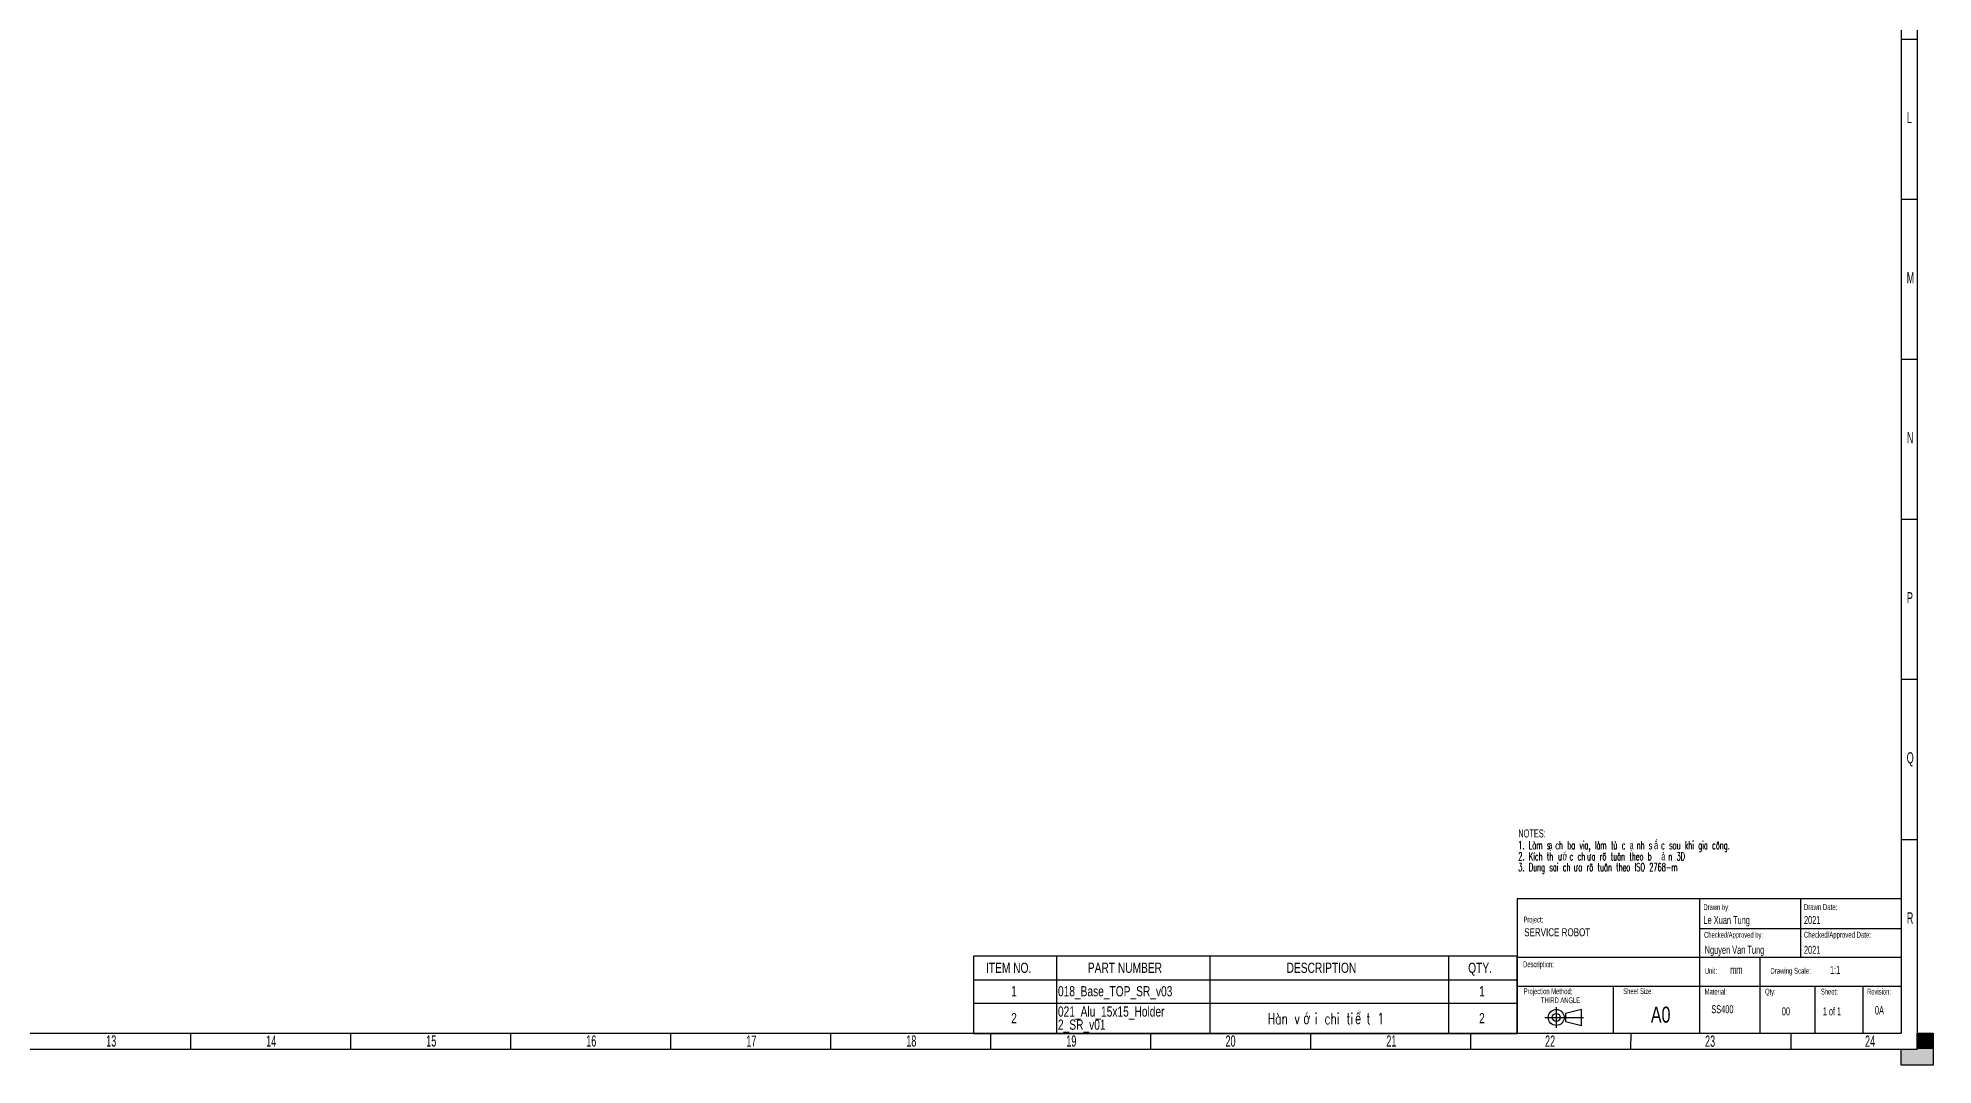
# Model space of a CAD drawing. Extents: x 0 to 1189, y 0 to 841.
# Drawn here: x 597 to 1189, y 0 to 321 of the extents above; entities that cross this region are included whole.
import ezdxf

# ---------------------------------------------------------------- set-up
doc = ezdxf.new("R2010")
doc.units = 0
doc.layers.get('0').update_dxf_attribs({"linetype": 'CONTINUOUS'})
doc.layers.add('BORDER', color=7, linetype='CONTINUOUS')
doc.layers.add('TRIM', color=7, linetype='CONTINUOUS')
doc.styles.add('MtXpl_MS_PGothic', font='txt')
doc.styles.add('SLDTEXTSTYLE0', font='TXT', dxfattribs={"width": 0.605})
doc.styles.add('SLDTEXTSTYLE1', font='TXT', dxfattribs={"width": 0.57})
doc.styles.add('SLDTEXTSTYLE2', font='TXT', dxfattribs={"width": 0.75})
doc.styles.add('SLDTEXTSTYLE3', font='TXT', dxfattribs={"width": 0.605, "bigfont": 'bigfont'})
doc.styles.add('SLDTEXTSTYLE4', font='TXT', dxfattribs={"width": 0.694444, "bigfont": 'bigfont'})

# ---------------------------------------------------------------- blocks, each defined once
blk = doc.blocks.new('*U16')
at = {"layer": 'TRIM', "linetype": 'CONTINUOUS'}
for p, q in [((1184, 5), (1184, 10)), ((1189, 10), (1189, 5)), ((1179, 0), (1179, 5)), ((1189, 5), (1189, 0))]:
    blk.add_line(p, q, dxfattribs=at)
at = {"layer": 'TRIM', "linetype": 'CONTINUOUS', "extrusion": (0, 0, -1)}
for points in [[(-1184, 10), (-1189, 5), (-1184, 5)], [(-1184, 10), (-1189, 10), (-1189, 5)], [(-1179, 5), (-1189, 0), (-1179, 0)], [(-1179, 5), (-1189, 5), (-1189, 0)]]:
    blk.add_solid(points, dxfattribs=at)
blk = doc.blocks.new('*U40')
at = {"layer": 'BORDER', "color": 7, "style": 'SLDTEXTSTYLE0', "width": 0.605}
blk.add_text('14', height=3.5, dxfattribs=at).set_placement((668.15, 5.74))
blk = doc.blocks.new('*U41')
at = {"layer": 'BORDER', "color": 7, "style": 'SLDTEXTSTYLE0', "width": 0.605}
blk.add_text('15', height=3.5, dxfattribs=at).set_placement((718.15, 5.79))
blk = doc.blocks.new('*U42')
at = {"layer": 'BORDER', "color": 7, "style": 'SLDTEXTSTYLE0', "width": 0.605}
blk.add_text('13', height=3.5, dxfattribs=at).set_placement((618.15, 5.79))
blk = doc.blocks.new('*U43')
at = {"layer": 'BORDER', "color": 7, "style": 'SLDTEXTSTYLE0', "width": 0.605}
blk.add_text('16', height=3.5, dxfattribs=at).set_placement((768.15, 5.79))
blk = doc.blocks.new('*U44')
at = {"layer": 'BORDER', "color": 7, "style": 'SLDTEXTSTYLE0', "width": 0.605}
blk.add_text('19', height=3.5, dxfattribs=at).set_placement((918.15, 5.76))
blk = doc.blocks.new('*U45')
at = {"layer": 'BORDER', "color": 7, "style": 'SLDTEXTSTYLE0', "width": 0.605}
blk.add_text('18', height=3.5, dxfattribs=at).set_placement((868.15, 5.76))
blk = doc.blocks.new('*U46')
at = {"layer": 'BORDER', "color": 7, "style": 'SLDTEXTSTYLE0', "width": 0.605}
blk.add_text('17', height=3.5, dxfattribs=at).set_placement((818.16, 5.73))
blk = doc.blocks.new('*U47')
at = {"layer": 'BORDER', "color": 7, "style": 'SLDTEXTSTYLE0', "width": 0.605}
blk.add_text('22', height=3.5, dxfattribs=at).set_placement((1067.74, 5.73))
blk = doc.blocks.new('*U48')
at = {"layer": 'BORDER', "color": 7, "style": 'SLDTEXTSTYLE0', "width": 0.605}
blk.add_text('21', height=3.5, dxfattribs=at).set_placement((1018.15, 5.76))
blk = doc.blocks.new('*U49')
at = {"layer": 'BORDER', "color": 7, "style": 'SLDTEXTSTYLE0', "width": 0.605}
blk.add_text('20', height=3.5, dxfattribs=at).set_placement((967.91, 5.76))
blk = doc.blocks.new('*U50')
at = {"layer": 'BORDER', "color": 7, "style": 'SLDTEXTSTYLE0', "width": 0.605}
blk.add_text('23', height=3.5, dxfattribs=at).set_placement((1117.74, 5.73))
blk = doc.blocks.new('*U51')
at = {"layer": 'BORDER', "color": 7, "style": 'SLDTEXTSTYLE0', "width": 0.605}
blk.add_text('24', height=3.5, dxfattribs=at).set_placement((1167.73, 5.73))
blk = doc.blocks.new('*U91')
at = {"layer": 'BORDER', "color": 7, "style": 'SLDTEXTSTYLE0', "width": 0.605}
blk.add_text('L', height=3.5, dxfattribs=at).set_placement((1180.8, 294.22))
blk = doc.blocks.new('*U92')
at = {"layer": 'BORDER', "color": 7, "style": 'SLDTEXTSTYLE0', "width": 0.605}
blk.add_text('M', height=3.5, dxfattribs=at).set_placement((1180.75, 244.22))
blk = doc.blocks.new('*U93')
at = {"layer": 'BORDER', "color": 7, "style": 'SLDTEXTSTYLE0', "width": 0.605}
blk.add_text('P', height=3.5, dxfattribs=at).set_placement((1180.81, 144.22))
blk = doc.blocks.new('*U94')
at = {"layer": 'BORDER', "color": 7, "style": 'SLDTEXTSTYLE0', "width": 0.605}
blk.add_text('Q', height=3.5, dxfattribs=at).set_placement((1180.75, 94.22))
blk = doc.blocks.new('*U95')
at = {"layer": 'BORDER', "color": 7, "style": 'SLDTEXTSTYLE0', "width": 0.605}
blk.add_text('R', height=3.5, dxfattribs=at).set_placement((1180.78, 44.22))
blk = doc.blocks.new('*U96')
at = {"layer": 'BORDER', "color": 7, "style": 'SLDTEXTSTYLE0', "width": 0.605}
blk.add_text('N', height=3.5, dxfattribs=at).set_placement((1180.8, 194.22))
blk = doc.blocks.new('*U97')
at = {"layer": 'BORDER', "style": 'SLDTEXTSTYLE0', "width": 0.605}
blk.add_text('Sheet:', height=1.8, dxfattribs=at).set_placement((1153.95, 22.04))
blk = doc.blocks.new('*U98')
at = {"layer": 'BORDER', "style": 'SLDTEXTSTYLE0', "width": 0.605}
blk.add_text('Revision:', height=1.8, dxfattribs=at).set_placement((1168.36, 22.04))
blk = doc.blocks.new('*U99')
at = {"layer": 'BORDER', "style": 'SLDTEXTSTYLE0', "width": 0.605}
blk.add_text('Material:', height=1.8, dxfattribs=at).set_placement((1117.61, 22.04))
blk = doc.blocks.new('*U100')
at = {"layer": 'BORDER', "style": 'SLDTEXTSTYLE1', "width": 0.57}
blk.add_text('1 of 1', height=2.5, dxfattribs=at).set_placement((1154.54, 15.53))
blk = doc.blocks.new('*U101')
at = {"layer": 'BORDER', "style": 'SLDTEXTSTYLE0', "width": 0.605}
blk.add_text('Checked/Approved by:', height=1.8, dxfattribs=at).set_placement((1117.44, 39.78))
blk = doc.blocks.new('*U102')
at = {"layer": 'BORDER', "color": 0, "style": 'SLDTEXTSTYLE0', "width": 0.605}
blk.add_text('Projection Method:', height=1.8, dxfattribs=at).set_placement((0, 0.52))
blk = doc.blocks.new('*U103')
at = {"layer": 'BORDER', "color": 0, "style": 'SLDTEXTSTYLE0', "width": 0.605}
blk.add_text('THIRD ANGLE', height=1.8, dxfattribs=at).set_placement((5.4, -2.28))
blk = doc.blocks.new('SW_NOTE_0')
for name in ['*U102', '*U103']:
    blk.add_blockref(name, (0, 0))
blk = doc.blocks.new('*U104')
at = {"layer": 'BORDER', "style": 'SLDTEXTSTYLE0', "width": 0.605}
blk.add_text('Sheet Size:', height=1.8, dxfattribs=at).set_placement((1092.18, 22.19))
blk = doc.blocks.new('*U105')
at = {"layer": 'BORDER', "style": 'SLDTEXTSTYLE2', "width": 0.75}
blk.add_text('A0', height=5, dxfattribs=at).set_placement((1100.81, 13.25))
blk = doc.blocks.new('*U106')
at = {"layer": 'BORDER', "style": 'SLDTEXTSTYLE0', "width": 0.605}
blk.add_text('Drawn by:', height=1.8, dxfattribs=at).set_placement((1117.25, 48.42))
blk = doc.blocks.new('*U107')
at = {"layer": 'BORDER', "style": 'SLDTEXTSTYLE0', "width": 0.605}
blk.add_text('Drawn Date:', height=1.8521, dxfattribs=at).set_placement((1148.65, 48.43))
blk = doc.blocks.new('*U108')
at = {"layer": 'BORDER', "style": 'SLDTEXTSTYLE0', "width": 0.605}
blk.add_text('Checked/Approved Date:', height=1.8521, dxfattribs=at).set_placement((1148.65, 39.79))
blk = doc.blocks.new('*U109')
at = {"layer": 'BORDER', "style": 'SLDTEXTSTYLE0', "width": 0.605}
blk.add_text('Drawing Scale:', height=1.8521, dxfattribs=at).set_placement((1138.17, 28.52))
blk = doc.blocks.new('*U110')
at = {"layer": 'BORDER', "style": 'SLDTEXTSTYLE0', "width": 0.605}
blk.add_text('Le Xuan Tung', height=2.5, dxfattribs=at).set_placement((1117.25, 44.06))
blk = doc.blocks.new('*U111')
at = {"layer": 'BORDER', "style": 'SLDTEXTSTYLE0', "width": 0.605}
blk.add_text('2021', height=2.5, dxfattribs=at).set_placement((1148.65, 44.06))
blk = doc.blocks.new('*U112')
at = {"layer": 'BORDER', "style": 'SLDTEXTSTYLE0', "width": 0.605}
blk.add_text('Nguyen Van Tung', height=2.5, dxfattribs=at).set_placement((1117.63, 34.75))
blk = doc.blocks.new('*U113')
at = {"layer": 'BORDER', "style": 'SLDTEXTSTYLE0', "width": 0.605}
blk.add_text('2021', height=2.5, dxfattribs=at).set_placement((1148.65, 34.75))
blk = doc.blocks.new('*U114')
at = {"layer": 'BORDER', "style": 'SLDTEXTSTYLE0', "width": 0.605}
blk.add_text('0A', height=2.646, dxfattribs=at).set_placement((1170.81, 15.8))
blk = doc.blocks.new('*U115')
at = {"layer": 'BORDER', "style": 'SLDTEXTSTYLE0', "width": 0.605}
blk.add_text('1:1', height=2.5, dxfattribs=at).set_placement((1156.78, 28.5))
blk = doc.blocks.new('*U116')
at = {"layer": 'BORDER', "style": 'SLDTEXTSTYLE0', "width": 0.605}
blk.add_text('Qty:', height=1.8, dxfattribs=at).set_placement((1136.48, 22.04))
blk = doc.blocks.new('*U117')
at = {"layer": 'BORDER', "style": 'SLDTEXTSTYLE0', "width": 0.605}
blk.add_text('00', height=2.5, dxfattribs=at).set_placement((1141.73, 15.53))
blk = doc.blocks.new('*U118')
at = {"layer": 'BORDER', "style": 'SLDTEXTSTYLE0', "width": 0.605}
blk.add_text('SS400', height=2.5, dxfattribs=at).set_placement((1119.7, 16.2))
blk = doc.blocks.new('*U119')
at = {"layer": 'BORDER', "style": 'SLDTEXTSTYLE0', "width": 0.605}
blk.add_text('mm', height=2.5, dxfattribs=at).set_placement((1125.57, 28.5))
blk = doc.blocks.new('*U120')
at = {"layer": 'BORDER', "style": 'SLDTEXTSTYLE0', "width": 0.605}
blk.add_text('Unit:', height=1.852, dxfattribs=at).set_placement((1117.65, 28.52))
blk = doc.blocks.new('*U121')
at = {"layer": 'BORDER', "style": 'SLDTEXTSTYLE0', "width": 0.605}
blk.add_text('Description:', height=1.8, dxfattribs=at).set_placement((1060.9, 30.58))
blk = doc.blocks.new('*U122')
at = {"layer": 'BORDER', "style": 'SLDTEXTSTYLE2', "width": 0.75}
blk.add_text('SERVICE ROBOT', height=2.5, dxfattribs=at).set_placement((1061.23, 40.23))
blk = doc.blocks.new('*U123')
at = {"layer": 'BORDER', "style": 'SLDTEXTSTYLE0', "width": 0.605}
blk.add_text('Project:', height=1.8, dxfattribs=at).set_placement((1061.01, 44.53))
blk = doc.blocks.new('*U124')
at = {"layer": 'BORDER', "color": 0, "style": 'SLDTEXTSTYLE0', "width": 0.605}
blk.add_text('NOTES:', height=2.5, dxfattribs=at).set_placement((0, 0.72))
blk = doc.blocks.new('*U125')
at = {"layer": 'BORDER', "color": 0, "width": 0.605}
for s, style, p in [('ắ', 'MtXpl_MS_PGothic', (42.41, -2.94)), ('1. Làm s', 'SLDTEXTSTYLE3', (0, -2.94)), ('ạ', 'MtXpl_MS_PGothic', (9.38, -2.94)), ('ch ba via, làm tù c', 'SLDTEXTSTYLE3', (11.58, -2.94)), ('ạ', 'MtXpl_MS_PGothic', (34.77, -2.94)), ('nh s', 'SLDTEXTSTYLE3', (36.97, -2.94)), ('c sau khi gia công.', 'SLDTEXTSTYLE3', (44.61, -2.94))]:
    blk.add_text(s, height=2.5, dxfattribs=dict(at, style=style)).set_placement(p)
blk = doc.blocks.new('*U126')
at = {"layer": 'BORDER', "color": 0, "width": 0.605}
for s, style, p in [('2. Kích th', 'SLDTEXTSTYLE3', (0, -6.44)), ('ư', 'SLDTEXTSTYLE3', (12.4, -6.44)), ('ớ', 'MtXpl_MS_PGothic', (13.82, -6.44)), ('c ch', 'SLDTEXTSTYLE3', (16.02, -6.44)), ('ư', 'SLDTEXTSTYLE3', (21.46, -6.44)), ('a rõ tuân theo b', 'SLDTEXTSTYLE3', (22.88, -6.44)), ('ả', 'MtXpl_MS_PGothic', (44.66, -6.44)), ('n 3D', 'SLDTEXTSTYLE3', (46.86, -6.44))]:
    blk.add_text(s, height=2.5, dxfattribs=dict(at, style=style)).set_placement(p)
blk = doc.blocks.new('*U127')
at = {"layer": 'BORDER', "color": 0, "style": 'SLDTEXTSTYLE3', "width": 0.605}
for s, p in [('3. Dung sai ch', (0, -9.79)), ('ư', (17.34, -9.79)), ('a rõ tuân theo ISO 2768-m', (18.76, -9.79))]:
    blk.add_text(s, height=2.5, dxfattribs=at).set_placement(p)
blk = doc.blocks.new('SW_NOTE_1')
for name in ['*U124', '*U125', '*U126', '*U127']:
    blk.add_blockref(name, (0, 0))
blk = doc.blocks.new('*U128')
at = {"layer": 'BORDER', "color": 0, "style": 'SLDTEXTSTYLE2', "width": 0.75}
blk.add_text('ITEM NO.', height=3.175, dxfattribs=at).set_placement((3.9, -5.21))
blk = doc.blocks.new('*U129')
at = {"layer": 'BORDER', "color": 0, "style": 'SLDTEXTSTYLE2', "width": 0.75}
blk.add_text('PART NUMBER', height=3.175, dxfattribs=at).set_placement((35.72, -5.21))
blk = doc.blocks.new('*U130')
at = {"layer": 'BORDER', "color": 0, "style": 'SLDTEXTSTYLE2', "width": 0.75}
blk.add_text('DESCRIPTION', height=3.175, dxfattribs=at).set_placement((97.83, -5.21))
blk = doc.blocks.new('*U131')
at = {"layer": 'BORDER', "color": 0, "style": 'SLDTEXTSTYLE2', "width": 0.75}
blk.add_text('QTY.', height=3.175, dxfattribs=at).set_placement((154.56, -5.21))
blk = doc.blocks.new('*U132')
at = {"layer": 'BORDER', "color": 0, "style": 'SLDTEXTSTYLE2', "width": 0.75}
blk.add_text('1', height=3.17, dxfattribs=at).set_placement((11.77, -12.53))
blk = doc.blocks.new('*U133')
at = {"layer": 'BORDER', "color": 0, "style": 'SLDTEXTSTYLE2', "width": 0.75}
blk.add_text('018_Base_TOP_SR_v03', height=3.175, dxfattribs=at).set_placement((26.38, -12.53))
blk = doc.blocks.new('*U134')
at = {"layer": 'BORDER', "color": 0, "style": 'SLDTEXTSTYLE2', "width": 0.75}
blk.add_text('1', height=3.17, dxfattribs=at).set_placement((157.97, -12.53))
blk = doc.blocks.new('*U135')
at = {"layer": 'BORDER', "color": 0, "style": 'SLDTEXTSTYLE2', "width": 0.75}
blk.add_text('2', height=3.17, dxfattribs=at).set_placement((11.77, -20.92))
blk = doc.blocks.new('*U136')
at = {"layer": 'BORDER', "color": 0, "style": 'SLDTEXTSTYLE2', "width": 0.75}
blk.add_text('021_Alu_15x15_Holder', height=3.175, dxfattribs=at).set_placement((26.38, -18.87))
blk = doc.blocks.new('*U137')
at = {"layer": 'BORDER', "color": 0, "style": 'SLDTEXTSTYLE2', "width": 0.75}
blk.add_text('2_SR_v01', height=3.175, dxfattribs=at).set_placement((26.38, -22.97))
blk = doc.blocks.new('*U138')
at = {"layer": 'BORDER', "color": 0, "width": 0.694444}
for s, style, p in [('Hàn v', 'SLDTEXTSTYLE4', (91.92, -21.25)), ('ớ', 'MtXpl_MS_PGothic', (103.1, -21.25)), ('i chi ti', 'SLDTEXTSTYLE4', (106.64, -21.25)), ('ế', 'MtXpl_MS_PGothic', (119.28, -21.25)), ('t 1', 'SLDTEXTSTYLE4', (122.81, -21.25))]:
    blk.add_text(s, height=3.5, dxfattribs=dict(at, style=style)).set_placement(p)
blk = doc.blocks.new('*U139')
at = {"layer": 'BORDER', "color": 0, "style": 'SLDTEXTSTYLE2', "width": 0.75}
blk.add_text('2', height=3.17, dxfattribs=at).set_placement((157.97, -20.92))
blk = doc.blocks.new('SW_TABLEANNOTATION_0')
at = {"layer": 'BORDER', "color": 0}
for p, q in [((0, 0), (0, -24.1)), ((169.86, 0), (0, 0)), ((25.88, 0), (25.88, -7.33)), ((73.81, 0), (73.81, -7.33)), ((148.43, 0), (148.43, -7.33)), ((169.86, -24.1), (169.86, 0)), ((0, -7.33), (169.86, -7.33)), ((25.88, -7.33), (25.88, -24.1)), ((73.81, -7.33), (73.81, -24.1)), ((148.43, -7.33), (148.43, -24.1)), ((0, -14.65), (169.86, -14.65)), ((0, -24.1), (169.86, -24.1))]:
    blk.add_line(p, q, dxfattribs=at)
for name in ['*U128', '*U129', '*U130', '*U131', '*U132', '*U133', '*U134', '*U135', '*U136', '*U138', '*U139', '*U137']:
    blk.add_blockref(name, (0, 0))

msp = doc.modelspace()

# ---------------------------------------------------------------- linework, layer by layer
at = {"layer": 'BORDER'}
for p, q in [((1184, 836), (1184, 5)), ((1179, 831), (1179, 10)), ((1179, 320.5), (1184, 320.5)), ((1179, 270.5), (1184, 270.5)), ((1179, 220.5), (1184, 220.5)), ((1179, 170.5), (1184, 170.5)), ((1179, 120.5), (1184, 120.5)), ((1179, 70.5), (1184, 70.5)), ((1059.04, 52), (1179.04, 52)), ((1116.05, 52), (1116.05, 10)), ((1147.57, 52), (1147.57, 33.57)), ((1179, 42.57), (1116.05, 42.57)), ((1116.05, 33.57), (1059.04, 33.57)), ((1179.09, 33.57), (1116.05, 33.57)), ((1089.04, 24.57), (1059, 24.57)), ((1116.05, 24.57), (1089.04, 24.57)), ((1089.04, 24.57), (1089.04, 10)), ((1071.26, 18.04), (1071.26, 11.59)), ((1067.71, 14.87), (1079.73, 14.87)), ((20, 10), (1179, 10)), ((644.5, 10), (644.5, 5)), ((694.5, 10), (694.5, 5)), ((744.5, 10), (744.5, 5)), ((794.5, 10), (794.5, 5)), ((844.5, 10), (844.5, 5)), ((894.5, 10), (894.5, 5)), ((944.5, 10), (944.5, 5)), ((994.5, 10), (994.5, 5)), ((1044.5, 10), (1044.5, 5)), ((1094.54, 10), (1094.47, 5)), ((1144.5, 10), (1144.5, 5)), ((15, 5), (1184, 5))]:
    msp.add_line(p, q, dxfattribs=at)
at = {"layer": 'BORDER', "linetype": 'CONTINUOUS'}
for p, q in [((1059.04, 52), (1059.04, 10)), ((1134.98, 10), (1134.98, 33.57)), ((1179, 24.57), (1116.05, 24.57)), ((1152.2, 10), (1152.2, 24.57)), ((1167.2, 10), (1167.2, 24.57)), ((1079.16, 17.37), (1074.16, 16.12)), ((1074.16, 16.12), (1074.16, 13.62)), ((1074.16, 13.62), (1079.16, 12.37)), ((1079.16, 12.37), (1079.16, 17.37))]:
    msp.add_line(p, q, dxfattribs=at)
for radius in [2.5, 1.25]:
    msp.add_circle((1071.26, 14.87), radius, dxfattribs=at)
at = {"layer": 'TRIM'}
for p, q in [((1184, 5), (1184, 10)), ((1184, 10), (1189, 10)), ((1189, 10), (1189, 0)), ((1179, 0), (1179, 5)), ((1179, 5), (1184, 5)), ((1189, 0), (1179, 0))]:
    msp.add_line(p, q, dxfattribs=at)

# ---------------------------------------------------------------- block references
for name in ['*U91', '*U92', '*U96', '*U93', '*U94', '*U106', '*U107', '*U95', '*U123', '*U122', '*U110', '*U101', '*U108', '*U111', '*U112', '*U113', '*U121', '*U120', '*U119', '*U109', '*U115', '*U104', '*U99', '*U116', '*U97', '*U98', '*U105', '*U118', '*U117', '*U100', '*U114', '*U42', '*U40', '*U41', '*U43', '*U46', '*U45', '*U44', '*U49', '*U48', '*U47', '*U50', '*U51']:
    msp.add_blockref(name, (0, 0))
at = {"layer": 'BORDER'}
for name, p in [('SW_NOTE_1', (1059.39, 70.38)), ('SW_TABLEANNOTATION_0', (889.17, 34.01)), ('SW_NOTE_0', (1061.07, 21.63))]:
    msp.add_blockref(name, p, dxfattribs=at)
at = {"layer": 'TRIM', "linetype": 'CONTINUOUS'}
msp.add_blockref('*U16', (0, 0), dxfattribs=at)

doc.saveas('drawing.dxf')
